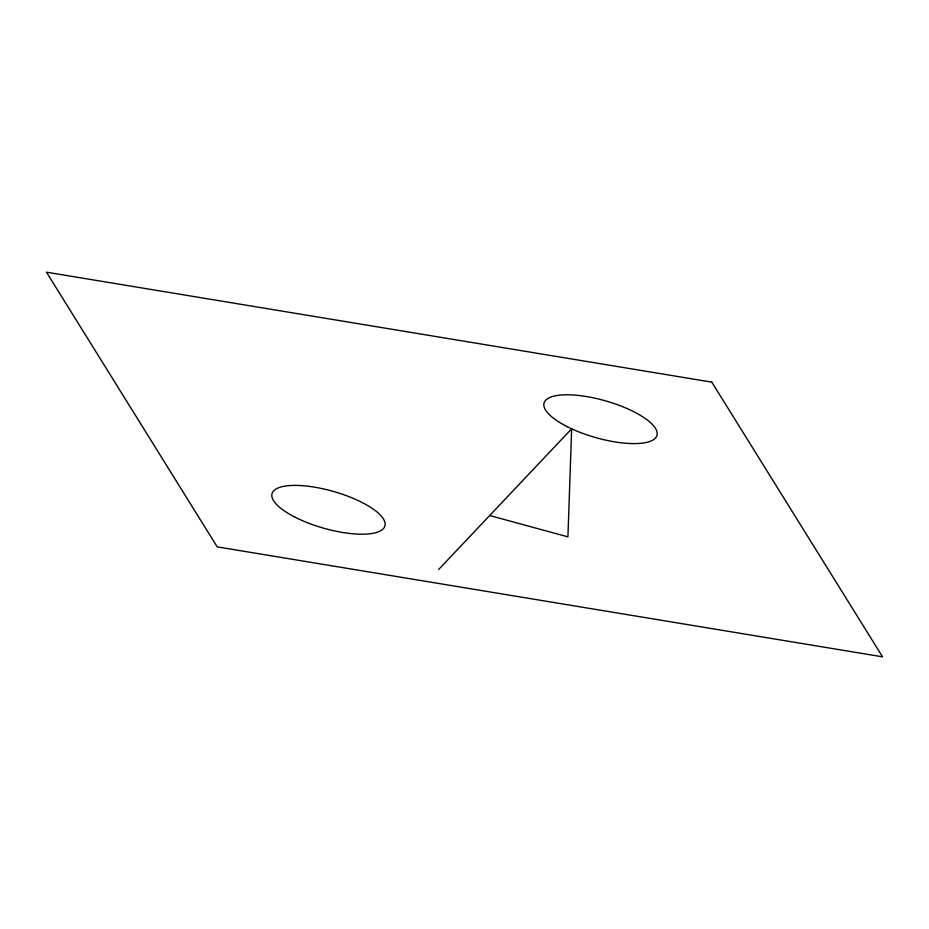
<?xml version="1.0" encoding="UTF-8"?>
<svg xmlns="http://www.w3.org/2000/svg" width="929" height="929" viewBox="0 0 929 929"><rect width="100%" height="100%" fill="white"/><g stroke="black" fill="none" stroke-linecap="round" stroke-linejoin="round"><path stroke-width="1.39" d="M438.662 569.489L571.66 428.803L567.921 536.869L489.699 515.514M711.8 382.133L46.45 272.174L217.2 546.867L882.55 656.826L711.8 382.133M295.132 517.232A58.701 19.01 16 0 0 384.838 526.22A58.701 19.01 16 0 0 305.49 485.948A58.701 19.01 16 0 0 295.132 517.232M567.154 426.632A58.701 19.01 16 0 0 656.861 435.62A58.701 19.01 16 0 0 577.524 395.348A58.701 19.01 16 0 0 567.154 426.632"/></g></svg>
